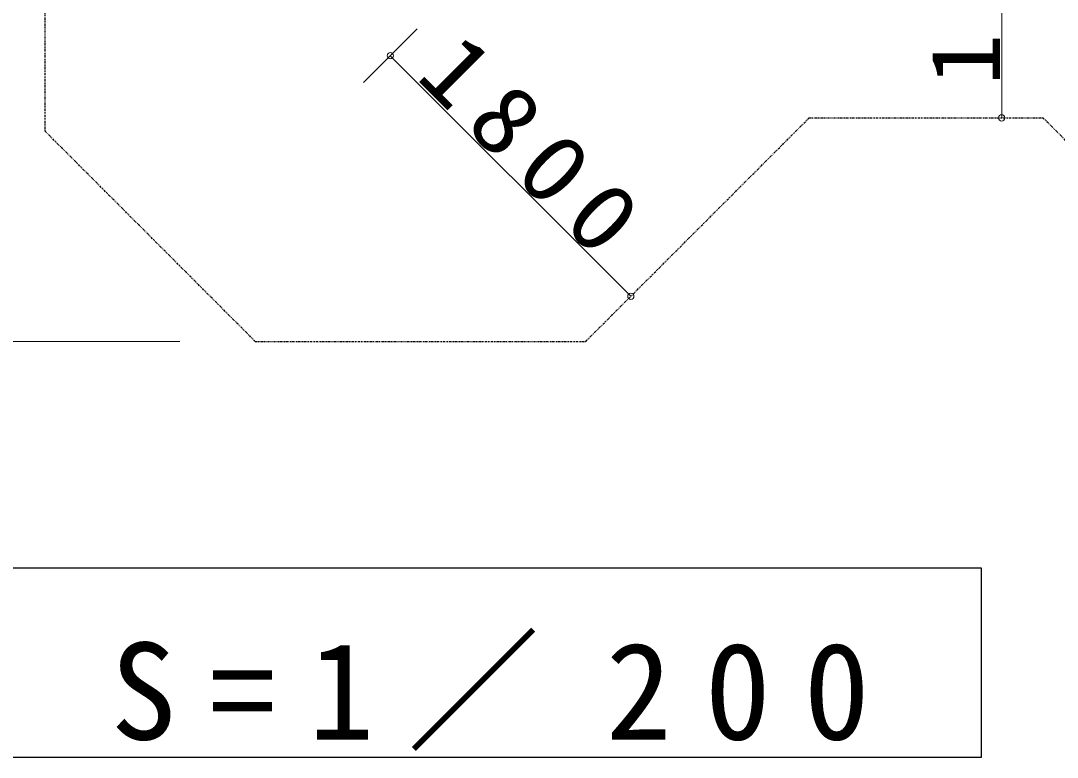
# Model space of a CAD drawing. Units: millimetres, scale not verified, with parts at other scales. Extents: x -19538 to 12, y -3090 to 13350.
# Drawn here: x -11037 to -9666, y 9881 to 10856 of the extents above; entities that cross this region are included whole.
import ezdxf

# ---------------------------------------------------------------- set-up
doc = ezdxf.new("R2010")
doc.units = ezdxf.units.MM
doc.linetypes.add('USER3', pattern=[8, 3, -1, 1, -1, 1, -1])
doc.layers.add('線', color=2, linetype='Continuous', lineweight=25)
doc.layers.add('補助', color=2, linetype='Continuous', lineweight=13)
doc.styles.add('ＭＳ ゴシック', font='')
doc.styles.get('ＭＳ ゴシック').set_extended_font_data('MS Gothic')

# ---------------------------------------------------------------- blocks, each defined once
blk = doc.blocks.new('dimension_origin')
at = {"color": 0, "linetype": 'Continuous', "lineweight": -2}
blk.add_circle((0, 0), 1.25, dxfattribs=at)

msp = doc.modelspace()

# ---------------------------------------------------------------- linework, layer by layer
at = {"layer": '線', "linetype": 'USER3'}
for p, q in [((-11005.154, 11146.925), (-11005.154, 10709.691)), ((-10289.703, 10431.474), (-9994.027, 10727.149)), ((-9994.027, 10727.149), (-9684.52, 10727.149)), ((-9388.845, 10431.474), (-9684.52, 10727.149)), ((-10726.936, 10431.474), (-11005.154, 10709.691)), ((-10726.936, 10431.474), (-10289.703, 10431.474))]:
    msp.add_line(p, q, dxfattribs=at)
at = {"layer": '補助'}
for p, q in [((-9739.274, 11177.149), (-9739.274, 10727.149)), ((-10512.863, 10844.71), (-10583.574, 10774)), ((-10230.02, 10491.157), (-10548.218, 10809.355)), ((-10826.936, 10431.474), (-11955.154, 10431.474))]:
    msp.add_line(p, q, dxfattribs=at)
at = {"layer": '補助', "lineweight": 25}
msp.add_lwpolyline([(-12203.554, 10131.474), (-12203.554, 9881.474), (-9766.054, 9881.474), (-9766.054, 10131.474)], close=True, dxfattribs=at)

# ---------------------------------------------------------------- block references
at = {"layer": '補助', "xscale": 3.33, "yscale": 3.33}
for p, rotation in [((-10548.218, 10809.355), 315), ((-9739.274, 10727.149), 90), ((-10230.02, 10491.157), 135)]:
    msp.add_blockref('dimension_origin', p, dxfattribs=dict(at, rotation=rotation))

# ---------------------------------------------------------------- texts
at = {"layer": '補助', "char_height": 91.64, "attachment_point": 8, "style": 'ＭＳ ゴシック'}
for insert, rotation in [((-9740.274, 10952.149), 90), ((-10388.412, 10650.963), 315)]:
    msp.add_mtext('\\T1.33;\\W1.1;1800', dxfattribs=dict(at, insert=insert, rotation=rotation))
at = {"layer": '補助', "insert": (-10984.804, 9889.807), "char_height": 128.3, "attachment_point": 8, "style": 'ＭＳ ゴシック'}
msp.add_mtext('\\T1.5;安全領域\\~S=1／200', dxfattribs=at)

doc.saveas('drawing.dxf')
